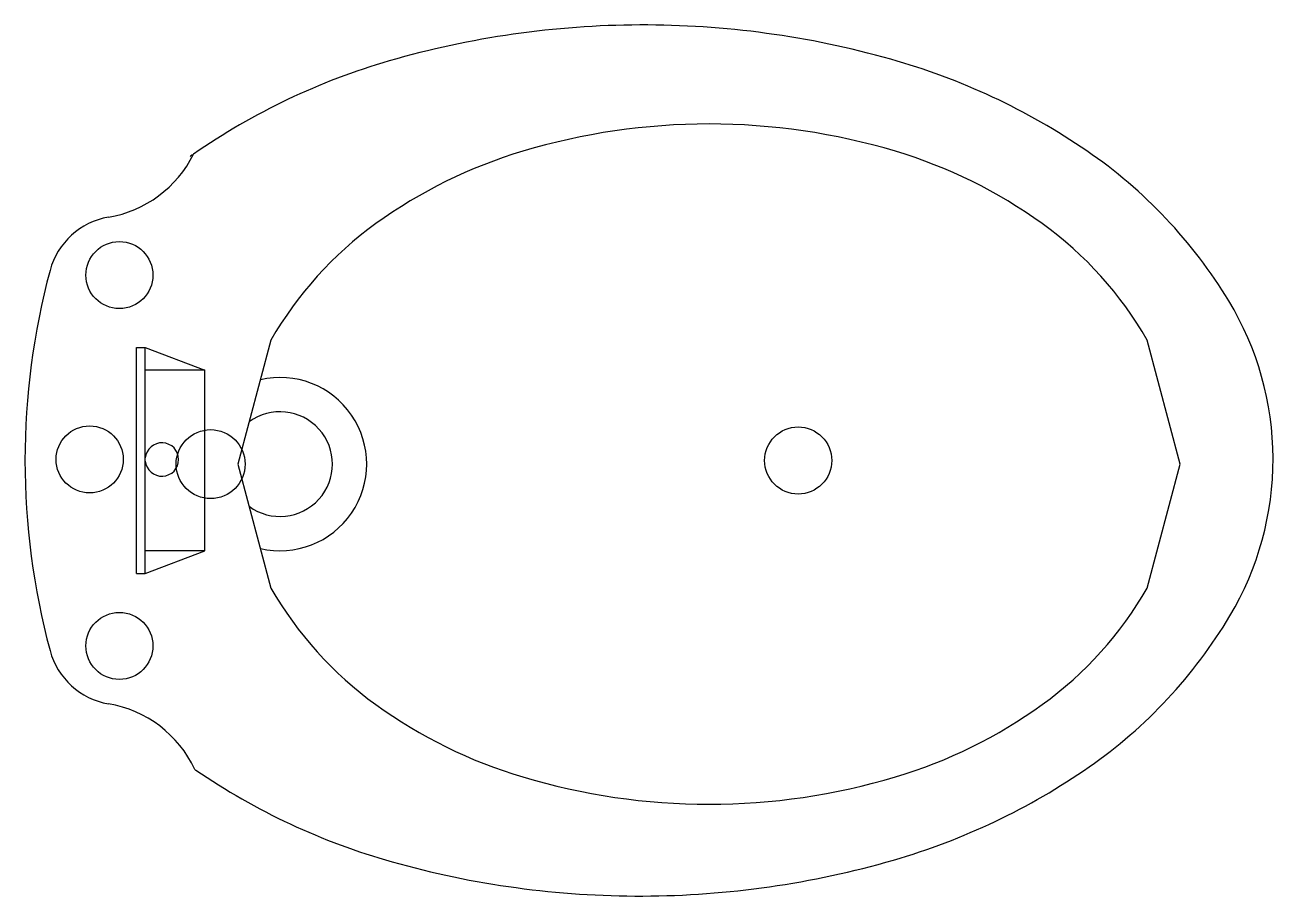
# Model space of a CAD drawing. Extents: x 4.323 to 4.835, y 4.946 to 5.304.
import ezdxf

# ---------------------------------------------------------------- set-up
doc = ezdxf.new("R2010")
doc.units = 0
doc.header["$MEASUREMENT"] = 0
doc.layers.get('0').update_dxf_attribs({"linetype": 'CONTINUOUS'})

msp = doc.modelspace()

# ---------------------------------------------------------------- linework, layer by layer
for points in [[(4.834838999466726, 5.125864500969771, 0.1360449100302453), (4.816704845830385, 5.190400962783586, 0.1069497038512871), (4.758523421132926, 5.251929377183205, 0.08155499259915604), (4.678033541118644, 5.28957797594148, 0.06967711495264245), (4.575165044220615, 5.303616393690189, 0.06967711495264256), (4.47239726701111, 5.288858724688461, 0.081554992599156), (4.392172719150306, 5.250647997219533, 0.002184389441678726), (4.390740512547918, 5.249643533351036, 0.1360449100302455)], [(4.392660955868001, 4.99825889719847, 0.0005989567583557127), (4.393056446471799, 4.997987479833156, 0.08155499259915593), (4.473546326486081, 4.960338881074881, 0.06967711495264238), (4.57641482338411, 4.946300463326172, 0.06967711495264249), (4.679182600593615, 4.961058132327901, 0.08155499259915598), (4.75940714845442, 4.999268859796829, 0.1069497038512873), (4.817156740644945, 5.061202764567845, 0.1360449100302457), (4.834838999466726, 5.125864500969771, 0.1360449100302453)]]:
    msp.add_lwpolyline(points, format="xyb")
msp.add_lwpolyline([(4.410322474880839, 5.123476265079449), (4.42387519272109, 5.072618308557717, 0.1065500931293822), (4.46691935624925, 5.024824497354819, 0.08388154343072672), (4.527131460042254, 4.995144779835518, 0.07277704968535477), (4.60355631483689, 4.983961597211198, 0.07277704968535476), (4.679981169631526, 4.995144779835518, 0.0838815434307267), (4.740193273424531, 5.024824497354819, 0.1065500931293822), (4.783237436952691, 5.072618308557717), (4.796790154792943, 5.123476265079449), (4.783237436952691, 5.17433422160118, 0.1065500931293822), (4.740193273424531, 5.222128032804078, 0.08388154343072683), (4.679981169631526, 5.251807750323381, 0.07277704968535481), (4.60355631483689, 5.2629909329477, 0.0727770496853548), (4.527131460042254, 5.251807750323381, 0.0838815434307267), (4.46691935624925, 5.222128032804078, 0.1065500931293824), (4.42387519272109, 5.17433422160118)], format="xyb", close=True)
for points in [[(4.36869407169341, 5.078616784910169), (4.36869407169341, 5.171300072106193)], [(4.36869407169341, 5.171300072106193), (4.372364728083349, 5.171300072106193)], [(4.372364728083349, 5.078616784910169), (4.372364728083349, 5.171300072106193)], [(4.372364728083349, 5.171300072106193), (4.396748374102226, 5.162010986781449)], [(4.396748374102226, 5.162010986781449), (4.372364728083349, 5.162010986781449)], [(4.396748374102226, 5.087905870234912), (4.396748374102226, 5.162010986781449)], [(4.372364728083349, 5.078616784910168), (4.396748374102226, 5.087905870234912)], [(4.396748374102226, 5.087905870234912), (4.372364728083349, 5.087905870234912)], [(4.36869407169341, 5.078616784910169), (4.372364728083349, 5.078616784910169)]]:
    msp.add_lwpolyline(points)
for centre, radius in [((4.361733885939191, 5.201011489637535), 0.01375029869398496), ((4.349547252791714, 5.12540774754175), 0.01375029869398496), ((4.399152519434798, 5.123476265079449), 0.01414096598944484), ((4.640107728266671, 5.12495842850818), 0.01376451943609791), ((4.361733885939191, 5.048905367378826), 0.01375029869398496)]:
    msp.add_circle(centre, radius)
for centre, radius, start, end in [((4.349258990233114, 5.272016370619654), 0.04793949844695145, 279.6043428956269, 333.5295450308151), ((4.362262687585691, 5.195169319450954), 0.03, 99.60434289562687, 164.9814865192326), ((4.623955037150951, 5.12495842850818), 0.3009473288813975, 164.9814865192327, 195.0185134807675), ((4.427626997861977, 5.123476265079449), 0.03553879622979008, 256.8547672128722, 103.1452327871278), ((4.427626997861977, 5.123476265079449), 0.02146786029072833, 233.7628837648314, 126.2371162351685), ((4.379181661378949, 5.125364046935768), 0.006848347373172727, 185.4900088954746, 174.5099911045254), ((4.362262687585691, 5.054747537565408), 0.03, 195.0185134807677, 260.3956571043732), ((4.349258990233114, 4.977900486396707), 0.04793949844695145, 25.12970334676343, 80.39565710437314)]:
    msp.add_arc(centre, radius, start, end)

doc.saveas('drawing.dxf')
